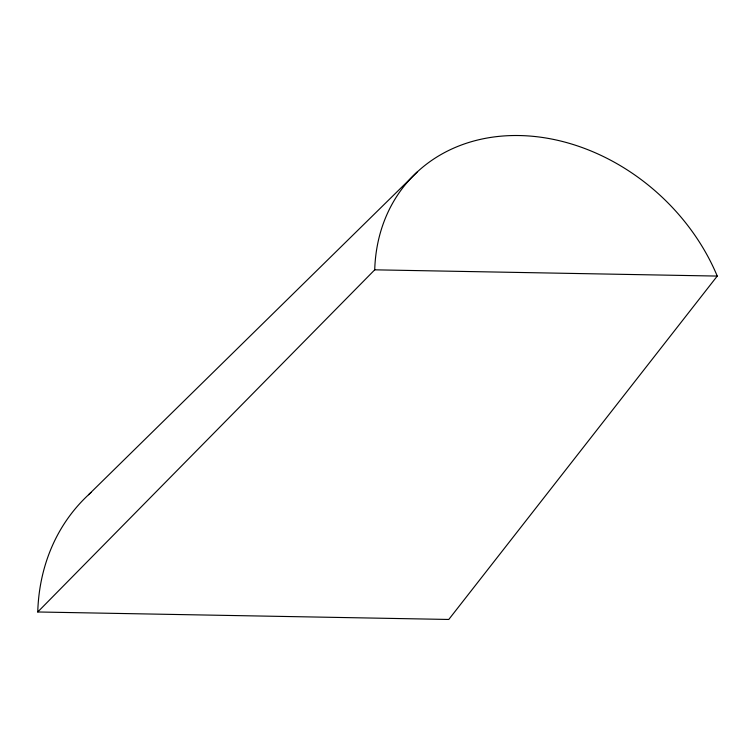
<?xml version="1.0" encoding="UTF-8"?>
<svg xmlns="http://www.w3.org/2000/svg" width="755" height="755" viewBox="0 0 755 755"><rect width="100%" height="100%" fill="white"/><g stroke="black" fill="none" stroke-linecap="round" stroke-linejoin="round"><path stroke-width="1.13" d="M37.75 611.975L374.725 269.828A195.234 157.738 42.9 0 1 519.232 135.541A195.234 157.738 42.9 0 1 717.25 276.075L448.781 619.459L37.75 611.975A234.276 189.288 42.9 0 1 91.119 492.411M88.571 494.723L417.081 172.121M374.725 269.828L717.25 276.075"/></g></svg>
